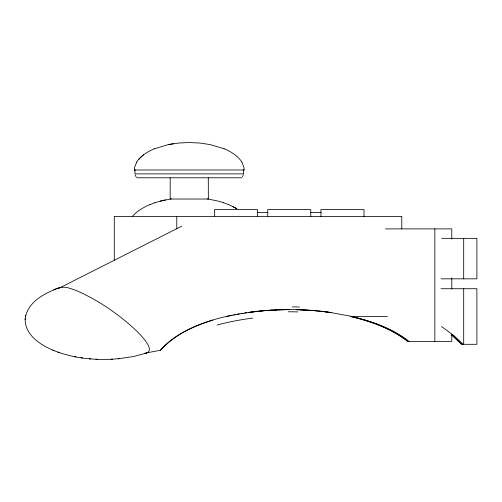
<?xml version="1.0" encoding="UTF-8"?>
<svg xmlns="http://www.w3.org/2000/svg" width="502" height="502" viewBox="0 0 502 502"><rect width="100%" height="100%" fill="white"/><g stroke="black" fill="none" stroke-linecap="round" stroke-linejoin="round"><path stroke-width="0.75" d="M134.906 169.983L134.944 173.88L243.633 173.88L243.414 169.983M53.99 350.591C40.631 345.181 24.598 335.01 25.219 318.657M25.596 316.116C29.58 300.365 46.303 292.421 60.315 287.439M25.1 319.485L25.734 315.193M243.313 174.878L242.46 176.823M136.713 162.014L134.618 167.298L134.385 169.99L135.27 169.983M136.713 162.014C140.792 155.62 147.607 151.648 154.428 148.755M212.779 320.15C193.571 326.237 173.799 334.602 160.42 350.271L144.526 353.27M160.433 350.252L161.111 349.442M161.337 349.185C188.997 320.941 230.851 313.825 268.595 310.299M138.533 159.479L143.61 154.729M132.227 216.575C136.964 211.028 143.446 207.326 150.098 204.521M58.615 288.405L181.768 226.164M154.428 148.761L168.252 144.614L178.555 143.051L189.273 142.524L199.984 143.057L210.288 144.62L224.112 148.761M150.098 204.527L154.967 202.72M53.62 289.918C58.709 287.113 64.576 286.297 70.048 288.405A71.14 15.725 37 0 1 80.791 292.522C100.551 301.903 118.786 314.49 134.869 329.299A43.724 9.663 37 0 1 143.403 338.298C146.201 341.724 153.599 350.766 146.226 353.132M154.967 202.72L160.163 201.158L171.345 198.842M146.967 352.962L133.149 356.602L118.202 358.748M160.163 201.164L165.641 199.871M226.86 316.398L232.062 315.256M233.838 314.892L235.633 314.541M237.44 314.196L239.272 313.869M168.252 144.62L173.328 143.71M241.123 313.543L242.987 313.235M244.869 312.934L246.771 312.646M248.685 312.369L254.527 311.616M250.611 312.106L265.934 310.506M256.509 311.384C274.381 309.414 292.434 309.069 310.374 310.324M52.766 350.126C71.573 357.876 92.28 360.273 112.479 359.175M110.967 359.294L119.783 358.623M266.688 310.443L289.277 309.583L285.105 309.615M270.634 310.161L272.686 310.041M274.745 309.935L276.803 309.847M278.874 309.765L280.944 309.703M134.574 169.983L244.192 169.983L243.928 167.292L241.826 162.014M243.275 169.99L243.966 169.983M136.607 177.771L241.719 177.771M170.178 177.771L170.178 199.03L208.361 199.03L208.286 177.771M257.062 212.578L268.005 212.578M310.217 212.578L321.161 212.578M385.48 228.893L451.781 228.893L451.781 239.046M441.816 238.35L476.9 238.35L476.9 278.836L441.038 278.836M441.038 288.732L476.9 288.732L476.9 344.297L461.602 344.297L451.461 334.809M387.393 316.398L351.695 316.398L329.274 312.288M296.098 309.665L313.8 310.587L330.165 312.413M300.867 309.809L302.035 309.853M303.208 309.91L304.388 309.966M305.574 310.029L314.02 310.606M89.237 358.804L90.736 358.905M95.913 359.244L97.532 359.35M312.802 310.506L316.48 310.82M316.04 310.782L322.817 311.472M318.958 311.058L321.255 311.303M322.046 311.384L328.446 312.175M323.608 311.566L324.399 311.66M325.202 311.755L331.772 312.646M74.56 356.684L76.022 356.941M80.966 357.763L82.604 358.045M207.194 198.842L218.376 201.164L223.578 202.72M351.776 316.417C372.082 321.28 392.47 328.358 409.061 341.398M223.578 202.72L228.441 204.527M57.868 352.071L59.431 352.668M224.112 148.755C230.933 151.654 237.747 155.626 241.826 162.014M228.441 204.521L237 208.801L232.934 206.56M441.528 326.488L454.417 336.033L463.07 344.297M408.139 341.398C391.372 328.321 370.79 320.954 350.239 316.417C370.545 321.28 390.932 328.358 407.524 341.398L451.781 341.398L451.781 334.363M451.442 334.401L462.078 344.297M136.08 176.823L135.233 174.878M463.691 238.35L463.691 278.836M463.691 288.732L463.691 344.297M451.781 278.114L451.781 289.052M434.851 228.893L434.851 341.398M401.782 228.893L401.782 216.393L114.268 216.393L114.268 260.143M364.013 216.6L364.013 209.591L320.947 209.591L320.947 216.6M310.757 216.6L310.757 209.591L267.692 209.591L267.692 216.6M257.501 216.6L257.501 209.591L214.436 209.591L214.436 216.6M176.773 216.393L176.773 228.893M288.248 311.786A85.616 20.833 -1.8 0 1 297.724 311.905M217.109 325.045A152.1 81.117 -1.9 0 1 252.751 318.105M292.233 306.885A124.314 40.951 -8.5 0 1 299.38 307.055"/></g></svg>
